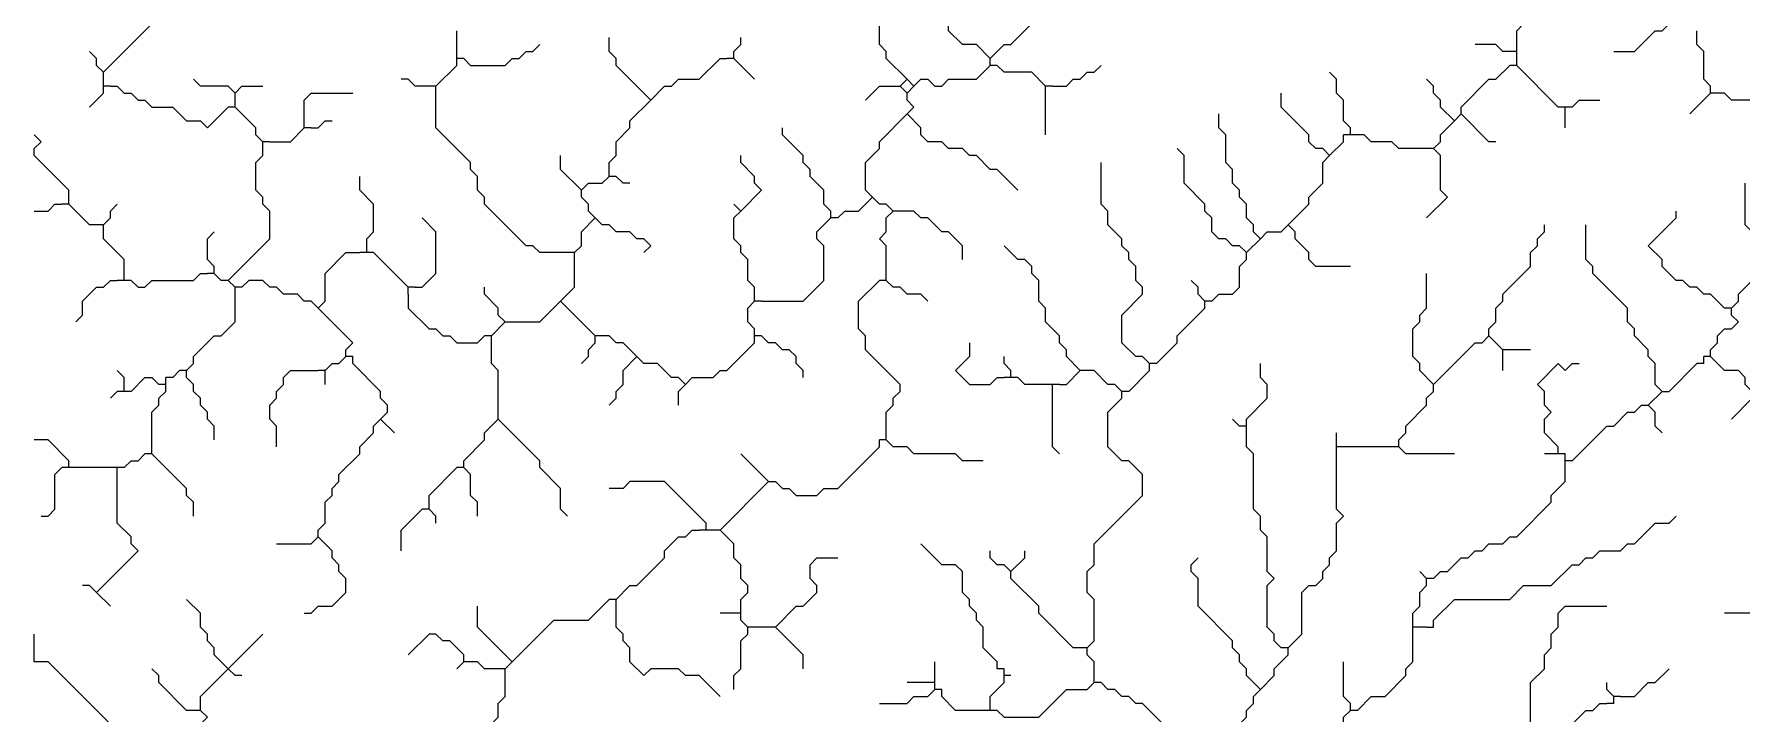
# Model space of a CAD drawing. Header units: inches. Extents: x 450284 to 463844, y 7386033 to 7399827.
# Drawn here: x 450284 to 457503, y 7392491 to 7395361 of the extents above; entities that cross this region are included whole.
import ezdxf

# ---------------------------------------------------------------- set-up
doc = ezdxf.new("R2010")
doc.units = ezdxf.units.IN
doc.header["$MEASUREMENT"] = 0

msp = doc.modelspace()

# ---------------------------------------------------------------- linework, layer by layer
for points in [[(456551.6, 7395317.2), (456551.6, 7395375.8), (456580.9, 7395405.1), (456580.9, 7395492.9), (456639.4, 7395551.5), (456639.4, 7395580.8), (456668.7, 7395610.1), (456668.7, 7395639.4), (456756.6, 7395727.2)], [(450577, 7395200.1), (450811.3, 7395434.4), (450782, 7395463.6), (450782, 7395492.9), (450664.9, 7395610.1), (450606.3, 7395610.1)], [(453974.3, 7395170.8), (453886.4, 7395258.6), (453886.4, 7395287.9), (453857.2, 7395317.2), (453857.2, 7395405.1), (453827.9, 7395434.4), (453827.9, 7395463.6), (453769.3, 7395522.2), (453710.7, 7395522.2), (453622.9, 7395610.1)], [(454325.8, 7395258.6), (454267.2, 7395317.2), (454208.6, 7395317.2), (454150, 7395375.8), (454150, 7395405.1), (454120.7, 7395434.4), (454120.7, 7395580.8), (454150, 7395610.1), (454150, 7395639.4)], [(454325.8, 7395258.6), (454384.3, 7395317.2), (454413.6, 7395317.2), (454560.1, 7395463.6), (454560.1, 7395492.9), (454618.6, 7395551.5), (454677.2, 7395551.5), (454706.5, 7395580.8), (454852.9, 7395580.8), (454940.8, 7395492.9), (455028.6, 7395492.9), (455087.2, 7395434.4), (455116.5, 7395434.4)], [(452070.6, 7395287.9), (452070.6, 7395375.8)], [(456961.6, 7395287.9), (457049.5, 7395287.9), (457137.3, 7395375.8), (457166.6, 7395375.8), (457195.9, 7395405.1)], [(457313, 7395346.5), (457313, 7395375.8)], [(452099.9, 7395258.6), (452129.2, 7395229.3), (452275.7, 7395229.3), (452304.9, 7395258.6), (452334.2, 7395258.6), (452363.5, 7395287.9), (452392.8, 7395287.9), (452422.1, 7395317.2)], [(452890.7, 7395082.9), (452744.2, 7395229.3), (452744.2, 7395258.6), (452715, 7395287.9), (452715, 7395346.5)], [(453242.1, 7395287.9), (453271.4, 7395317.2), (453271.4, 7395346.5)], [(456522.3, 7395287.9), (456493, 7395287.9), (456463.7, 7395317.2), (456375.9, 7395317.2)], [(456551.6, 7395287.9), (456551.6, 7395317.2)], [(457371.6, 7395141.5), (457342.3, 7395170.8), (457342.3, 7395287.9), (457313, 7395317.2), (457313, 7395346.5)], [(450577, 7395200.1), (450547.7, 7395229.3), (450547.7, 7395258.6), (450518.4, 7395287.9)], [(451982.8, 7395141.5), (452070.6, 7395229.3)], [(452070.6, 7395258.6), (452070.6, 7395287.9)], [(452099.9, 7395258.6), (452070.6, 7395258.6)], [(452070.6, 7395229.3), (452070.6, 7395258.6)], [(452890.7, 7395082.9), (452949.3, 7395141.5), (452978.5, 7395141.5), (453007.8, 7395170.8), (453095.7, 7395170.8), (453183.6, 7395258.6), (453212.8, 7395258.6)], [(453242.1, 7395258.6), (453212.8, 7395258.6)], [(453242.1, 7395258.6), (453242.1, 7395287.9)], [(453330, 7395170.8), (453242.1, 7395258.6)], [(454003.6, 7395141.5), (454032.9, 7395170.8), (454062.2, 7395170.8), (454091.5, 7395141.5), (454120.7, 7395141.5), (454150, 7395170.8), (454267.2, 7395170.8), (454325.8, 7395229.3)], [(454325.8, 7395229.3), (454325.8, 7395258.6)], [(454355, 7395229.3), (454325.8, 7395229.3)], [(454560.1, 7395141.5), (454501.5, 7395200.1), (454384.3, 7395200.1), (454355, 7395229.3)], [(454589.3, 7395141.5), (454647.9, 7395141.5), (454677.2, 7395170.8), (454706.5, 7395170.8), (454735.8, 7395200.1), (454765.1, 7395200.1), (454794.4, 7395229.3)], [(456317.3, 7395024.3), (456317.3, 7395053.6), (456434.4, 7395170.8), (456463.7, 7395170.8), (456522.3, 7395229.3)], [(456551.6, 7395287.9), (456522.3, 7395287.9)], [(456551.6, 7395229.3), (456522.3, 7395229.3)], [(456551.6, 7395258.6), (456551.6, 7395287.9)], [(456551.6, 7395229.3), (456551.6, 7395258.6)], [(456727.3, 7395053.6), (456551.6, 7395229.3)], [(450577, 7395170.8), (450577, 7395200.1)], [(450577, 7395141.5), (450577, 7395170.8)], [(451133.5, 7395112.2), (451104.2, 7395141.5), (450987, 7395141.5), (450957.7, 7395170.8)], [(451953.5, 7395141.5), (451894.9, 7395141.5), (451865.6, 7395170.8), (451836.3, 7395170.8)], [(453945, 7395141.5), (453974.3, 7395170.8)], [(454003.6, 7395141.5), (453974.3, 7395170.8)], [(455848.7, 7394965.8), (455819.4, 7394995), (455819.4, 7395082.9), (455790.1, 7395112.2), (455790.1, 7395170.8), (455760.8, 7395200.1)], [(456288, 7394995), (456229.4, 7395053.6), (456229.4, 7395082.9), (456200.1, 7395112.2), (456200.1, 7395141.5), (456170.8, 7395170.8)], [(450518.4, 7395053.6), (450577, 7395112.2)], [(450606.3, 7395141.5), (450577, 7395141.5)], [(450577, 7395112.2), (450577, 7395141.5)], [(450606.3, 7395141.5), (450635.6, 7395141.5), (450664.9, 7395112.2), (450694.1, 7395112.2), (450723.4, 7395082.9), (450752.7, 7395082.9), (450782, 7395053.6), (450869.9, 7395053.6), (450928.4, 7394995), (450987, 7394995), (451016.3, 7394965.8), (451104.2, 7395053.6)], [(451133.5, 7395112.2), (451162.7, 7395141.5), (451250.6, 7395141.5)], [(451133.5, 7395082.9), (451133.5, 7395112.2)], [(451133.5, 7395053.6), (451133.5, 7395082.9)], [(451426.3, 7394995), (451426.3, 7395082.9), (451455.6, 7395112.2), (451631.3, 7395112.2)], [(451982.8, 7395141.5), (451953.5, 7395141.5)], [(451982.8, 7395112.2), (451982.8, 7395141.5)], [(452539.2, 7394438.6), (452422.1, 7394438.6), (452392.8, 7394467.9), (452363.5, 7394467.9), (452187.8, 7394643.6), (452187.8, 7394672.9), (452158.5, 7394702.2), (452158.5, 7394760.7), (452129.2, 7394790), (452129.2, 7394819.3), (451982.8, 7394965.8), (451982.8, 7395112.2)], [(452715, 7394790), (452715, 7394819.3), (452744.2, 7394848.6), (452744.2, 7394907.2), (452802.8, 7394965.8), (452802.8, 7394995), (452890.7, 7395082.9)], [(453798.6, 7395082.9), (453857.2, 7395141.5), (453945, 7395141.5)], [(453974.3, 7395112.2), (453945, 7395141.5)], [(453974.3, 7395112.2), (454003.6, 7395141.5)], [(453974.3, 7395024.3), (454003.6, 7395053.6), (453974.3, 7395082.9), (453974.3, 7395112.2)], [(454589.3, 7395141.5), (454560.1, 7395141.5)], [(454560.1, 7395112.2), (454560.1, 7395141.5)], [(454560.1, 7394936.5), (454560.1, 7395112.2)], [(455760.8, 7394848.6), (455731.5, 7394877.9), (455702.3, 7394877.9), (455673, 7394907.2), (455673, 7394936.5), (455555.8, 7395053.6), (455555.8, 7395112.2)], [(456785.9, 7395053.6), (456815.2, 7395082.9), (456903, 7395082.9)], [(457283.8, 7395024.3), (457371.6, 7395112.2)], [(457371.6, 7395112.2), (457371.6, 7395141.5)], [(457400.9, 7395112.2), (457371.6, 7395112.2)], [(457576.6, 7395082.9), (457459.5, 7395082.9), (457430.2, 7395112.2), (457400.9, 7395112.2)], [(451133.5, 7395053.6), (451104.2, 7395053.6)], [(451250.6, 7394907.2), (451221.3, 7394936.5), (451221.3, 7394965.8), (451133.5, 7395053.6)], [(453827.9, 7394672.9), (453798.6, 7394702.2), (453798.6, 7394819.3), (453857.2, 7394877.9), (453857.2, 7394907.2), (453974.3, 7395024.3)], [(454442.9, 7394702.2), (454355, 7394790), (454325.8, 7394790), (454267.2, 7394848.6), (454237.9, 7394848.6), (454208.6, 7394877.9), (454150, 7394877.9), (454120.7, 7394907.2), (454062.2, 7394907.2), (454032.9, 7394936.5), (454032.9, 7394965.8), (453974.3, 7395024.3)], [(455468, 7394497.2), (455438.7, 7394526.4), (455438.7, 7394555.7), (455409.4, 7394585), (455409.4, 7394643.6), (455380.1, 7394672.9), (455380.1, 7394702.2), (455350.8, 7394731.5), (455350.8, 7394790), (455321.5, 7394819.3), (455321.5, 7394936.5), (455292.2, 7394965.8), (455292.2, 7395024.3)], [(456288, 7394995), (456317.3, 7395024.3)], [(456463.7, 7394907.2), (456434.4, 7394907.2), (456317.3, 7395024.3)], [(456756.6, 7395053.6), (456727.3, 7395053.6)], [(456785.9, 7395053.6), (456756.6, 7395053.6)], [(456756.6, 7395024.3), (456756.6, 7395053.6)], [(456756.6, 7394965.8), (456756.6, 7395024.3)], [(450430.6, 7394672.9), (450430.6, 7394702.2), (450284.1, 7394848.6), (450284.1, 7394877.9), (450313.4, 7394907.2), (450284.1, 7394936.5)], [(451279.9, 7394907.2), (451367.7, 7394907.2), (451426.3, 7394965.8)], [(451426.3, 7394965.8), (451426.3, 7394995)], [(451455.6, 7394965.8), (451426.3, 7394965.8)], [(451455.6, 7394965.8), (451484.9, 7394965.8), (451514.2, 7394995), (451543.5, 7394995)], [(453652.2, 7394614.3), (453622.9, 7394643.6), (453622.9, 7394702.2), (453564.3, 7394760.7), (453564.3, 7394790), (453535, 7394819.3), (453535, 7394848.6), (453447.1, 7394936.5), (453447.1, 7394965.8)], [(455848.7, 7394936.5), (455819.4, 7394936.5)], [(455819.4, 7394907.2), (455819.4, 7394936.5)], [(455848.7, 7394936.5), (455848.7, 7394965.8)], [(455878, 7394936.5), (455848.7, 7394936.5)], [(456200.1, 7394877.9), (456053.7, 7394877.9), (456024.4, 7394907.2), (455936.6, 7394907.2), (455907.3, 7394936.5), (455878, 7394936.5)], [(456200.1, 7394877.9), (456229.4, 7394907.2), (456229.4, 7394936.5), (456288, 7394995)], [(451104.2, 7394321.4), (451279.9, 7394497.2), (451279.9, 7394614.3), (451250.6, 7394643.6), (451250.6, 7394672.9), (451221.3, 7394702.2), (451221.3, 7394819.3), (451250.6, 7394848.6), (451250.6, 7394877.9)], [(451279.9, 7394907.2), (451250.6, 7394907.2)], [(451250.6, 7394877.9), (451250.6, 7394907.2)], [(455409.4, 7394438.6), (455380.1, 7394467.9), (455350.8, 7394467.9), (455321.5, 7394497.2), (455292.2, 7394497.2), (455262.9, 7394526.4), (455262.9, 7394585), (455233.7, 7394614.3), (455233.7, 7394643.6), (455145.8, 7394731.5), (455145.8, 7394848.6), (455116.5, 7394877.9)], [(455760.8, 7394848.6), (455819.4, 7394907.2)], [(456170.8, 7394585), (456258.7, 7394672.9), (456229.4, 7394702.2), (456229.4, 7394848.6), (456200.1, 7394877.9)], [(452597.8, 7394702.2), (452509.9, 7394790), (452509.9, 7394848.6)], [(453271.4, 7394614.3), (453359.3, 7394702.2), (453330, 7394731.5), (453330, 7394760.7), (453271.4, 7394819.3), (453271.4, 7394848.6)], [(454999.4, 7393970), (454970.1, 7393999.3), (454940.8, 7393999.3), (454882.2, 7394057.9), (454882.2, 7394175), (454970.1, 7394262.9), (454970.1, 7394292.2), (454940.8, 7394321.4), (454940.8, 7394380), (454911.5, 7394409.3), (454911.5, 7394438.6), (454882.2, 7394467.9), (454882.2, 7394497.2), (454823.6, 7394555.7), (454823.6, 7394614.3), (454794.4, 7394643.6), (454794.4, 7394819.3)], [(455585.1, 7394555.7), (455673, 7394643.6), (455673, 7394672.9), (455731.5, 7394731.5), (455731.5, 7394819.3), (455760.8, 7394848.6)], [(451689.9, 7394467.9), (451689.9, 7394497.2), (451719.2, 7394526.4), (451719.2, 7394643.6), (451660.6, 7394702.2), (451660.6, 7394760.7)], [(452597.8, 7394702.2), (452627.1, 7394731.5), (452685.7, 7394731.5), (452715, 7394760.7)], [(452715, 7394760.7), (452715, 7394790)], [(452744.2, 7394760.7), (452715, 7394760.7)], [(452802.8, 7394731.5), (452773.5, 7394731.5), (452744.2, 7394760.7)], [(457459.5, 7394204.3), (457488.8, 7394233.6), (457488.8, 7394262.9), (457547.3, 7394321.4), (457547.3, 7394350.7), (457576.6, 7394380), (457576.6, 7394467.9), (457547.3, 7394497.2), (457547.3, 7394526.4), (457518.1, 7394555.7), (457518.1, 7394731.5)], [(450430.6, 7394643.6), (450430.6, 7394672.9)], [(452656.4, 7394585), (452627.1, 7394614.3), (452627.1, 7394643.6), (452597.8, 7394672.9), (452597.8, 7394702.2)], [(453681.4, 7394585), (453710.7, 7394614.3), (453769.3, 7394614.3), (453827.9, 7394672.9)], [(453915.7, 7394614.3), (453886.4, 7394643.6), (453857.2, 7394643.6), (453827.9, 7394672.9)], [(450284.1, 7394614.3), (450342.7, 7394614.3), (450372, 7394643.6), (450401.3, 7394643.6)], [(450430.6, 7394643.6), (450401.3, 7394643.6)], [(450547.7, 7394555.7), (450518.4, 7394555.7), (450430.6, 7394643.6)], [(450577, 7394555.7), (450606.3, 7394585), (450606.3, 7394614.3), (450635.6, 7394643.6)], [(451894.9, 7394292.2), (451924.2, 7394292.2), (451982.8, 7394350.7), (451982.8, 7394526.4), (451924.2, 7394585)], [(452568.5, 7394438.6), (452597.8, 7394467.9), (452597.8, 7394526.4), (452656.4, 7394585)], [(452861.4, 7394438.6), (452890.7, 7394467.9), (452861.4, 7394497.2), (452832.1, 7394497.2), (452802.8, 7394526.4), (452744.2, 7394526.4), (452715, 7394555.7), (452685.7, 7394555.7), (452656.4, 7394585)], [(453271.4, 7394614.3), (453242.1, 7394643.6)], [(453330, 7394262.9), (453330, 7394292.2), (453300.7, 7394321.4), (453300.7, 7394409.3), (453271.4, 7394438.6), (453271.4, 7394467.9), (453242.1, 7394497.2), (453242.1, 7394585), (453271.4, 7394614.3)], [(453359.3, 7394233.6), (453535, 7394233.6), (453622.9, 7394321.4), (453622.9, 7394467.9), (453593.6, 7394497.2), (453593.6, 7394526.4), (453652.2, 7394585)], [(453652.2, 7394585), (453652.2, 7394614.3)], [(453681.4, 7394585), (453652.2, 7394585)], [(453886.4, 7394350.7), (453886.4, 7394467.9), (453857.2, 7394497.2), (453886.4, 7394526.4), (453886.4, 7394585), (453915.7, 7394614.3)], [(454208.6, 7394409.3), (454208.6, 7394467.9), (454150, 7394526.4), (454120.7, 7394526.4), (454062.2, 7394585), (454032.9, 7394585), (454003.6, 7394614.3), (453915.7, 7394614.3)], [(457430.2, 7394204.3), (457371.6, 7394262.9), (457342.3, 7394262.9), (457313, 7394292.2), (457283.8, 7394292.2), (457254.5, 7394321.4), (457225.2, 7394321.4), (457166.6, 7394380), (457166.6, 7394409.3), (457108, 7394467.9), (457225.2, 7394585), (457225.2, 7394614.3)], [(450577, 7394555.7), (450547.7, 7394555.7)], [(450577, 7394526.4), (450577, 7394555.7)], [(450664.9, 7394350.7), (450664.9, 7394409.3), (450577, 7394497.2), (450577, 7394526.4)], [(451045.6, 7394380), (451016.3, 7394409.3), (451016.3, 7394497.2), (451045.6, 7394526.4)], [(455468, 7394497.2), (455497.2, 7394526.4), (455555.8, 7394526.4), (455585.1, 7394555.7)], [(455848.7, 7394380), (455702.3, 7394380), (455673, 7394409.3), (455673, 7394438.6), (455614.4, 7394497.2), (455614.4, 7394526.4), (455585.1, 7394555.7)], [(456434.4, 7394087.1), (456434.4, 7394116.4), (456463.7, 7394145.7), (456463.7, 7394204.3), (456493, 7394233.6), (456493, 7394262.9), (456610.2, 7394380), (456610.2, 7394438.6), (456639.4, 7394467.9), (456639.4, 7394497.2), (456668.7, 7394526.4), (456668.7, 7394555.7)], [(457166.6, 7393852.8), (457137.3, 7393882.1), (457137.3, 7393970), (457108, 7393999.3), (457108, 7394028.6), (457049.5, 7394087.1), (457049.5, 7394116.4), (457020.2, 7394145.7), (457020.2, 7394204.3), (456873.7, 7394350.7), (456873.7, 7394380), (456844.5, 7394409.3), (456844.5, 7394555.7)], [(451484.9, 7394204.3), (451514.2, 7394233.6), (451514.2, 7394350.7), (451602, 7394438.6), (451660.6, 7394438.6)], [(451689.9, 7394438.6), (451660.6, 7394438.6)], [(451689.9, 7394438.6), (451689.9, 7394467.9)], [(451719.2, 7394438.6), (451689.9, 7394438.6)], [(451865.6, 7394292.2), (451719.2, 7394438.6)], [(452568.5, 7394438.6), (452539.2, 7394438.6)], [(452568.5, 7394409.3), (452568.5, 7394438.6)], [(454706.5, 7393940.7), (454647.9, 7393999.3), (454647.9, 7394028.6), (454618.6, 7394057.9), (454618.6, 7394087.1), (454560.1, 7394145.7), (454560.1, 7394204.3), (454530.8, 7394233.6), (454530.8, 7394321.4), (454501.5, 7394350.7), (454501.5, 7394380), (454472.2, 7394409.3), (454442.9, 7394409.3), (454384.3, 7394467.9)], [(455262.9, 7394233.6), (455292.2, 7394262.9), (455350.8, 7394262.9), (455380.1, 7394292.2), (455380.1, 7394380), (455409.4, 7394409.3), (455409.4, 7394438.6)], [(455409.4, 7394438.6), (455468, 7394497.2)], [(451045.6, 7394350.7), (451045.6, 7394380)], [(452509.9, 7394233.6), (452568.5, 7394292.2), (452568.5, 7394409.3)], [(450459.8, 7394145.7), (450489.1, 7394175), (450489.1, 7394233.6), (450547.7, 7394292.2), (450577, 7394292.2), (450606.3, 7394321.4), (450635.6, 7394321.4)], [(450664.9, 7394321.4), (450635.6, 7394321.4)], [(450664.9, 7394321.4), (450664.9, 7394350.7)], [(450694.1, 7394321.4), (450664.9, 7394321.4)], [(450694.1, 7394321.4), (450723.4, 7394292.2), (450752.7, 7394292.2), (450782, 7394321.4), (450957.7, 7394321.4), (450987, 7394350.7), (451016.3, 7394350.7)], [(451045.6, 7394350.7), (451016.3, 7394350.7)], [(451104.2, 7394321.4), (451074.9, 7394321.4), (451045.6, 7394350.7)], [(451133.5, 7394292.2), (451104.2, 7394321.4)], [(451162.7, 7394292.2), (451133.5, 7394292.2)], [(451133.5, 7394262.9), (451133.5, 7394292.2)], [(451484.9, 7394204.3), (451455.6, 7394233.6), (451426.3, 7394233.6), (451397, 7394262.9), (451338.5, 7394262.9), (451309.2, 7394292.2), (451279.9, 7394292.2), (451250.6, 7394321.4), (451192, 7394321.4), (451162.7, 7394292.2)], [(451894.9, 7394292.2), (451865.6, 7394292.2)], [(451865.6, 7394262.9), (451865.6, 7394292.2)], [(452275.7, 7394145.7), (452246.4, 7394175), (452246.4, 7394204.3), (452187.8, 7394262.9), (452187.8, 7394292.2)], [(453886.4, 7393677.1), (453886.4, 7393765), (453915.7, 7393794.3), (453915.7, 7393823.6), (453945, 7393852.8), (453945, 7393882.1), (453798.6, 7394028.6), (453798.6, 7394087.1), (453769.3, 7394116.4), (453769.3, 7394233.6), (453857.2, 7394321.4)], [(453886.4, 7394321.4), (453857.2, 7394321.4)], [(453886.4, 7394321.4), (453886.4, 7394350.7)], [(454062.2, 7394233.6), (454032.9, 7394262.9), (453974.3, 7394262.9), (453945, 7394292.2), (453915.7, 7394292.2), (453886.4, 7394321.4)], [(455233.7, 7394233.6), (455204.4, 7394262.9), (455204.4, 7394292.2), (455175.1, 7394321.4)], [(456200.1, 7393882.1), (456141.6, 7393940.7), (456141.6, 7393970), (456112.3, 7393999.3), (456112.3, 7394116.4), (456141.6, 7394145.7), (456141.6, 7394175), (456170.8, 7394204.3), (456170.8, 7394350.7)], [(450928.4, 7393940.7), (450957.7, 7393970), (450957.7, 7393999.3), (451045.6, 7394087.1), (451074.9, 7394087.1), (451133.5, 7394145.7), (451133.5, 7394262.9)], [(451865.6, 7394262.9), (451865.6, 7394204.3), (451953.5, 7394116.4), (451982.8, 7394116.4), (452012.1, 7394087.1), (452041.4, 7394087.1), (452070.6, 7394057.9), (452158.5, 7394057.9), (452187.8, 7394087.1)], [(452275.7, 7394145.7), (452422.1, 7394145.7), (452509.9, 7394233.6)], [(452656.4, 7394087.1), (452509.9, 7394233.6)], [(453330, 7394116.4), (453300.7, 7394145.7), (453300.7, 7394204.3), (453330, 7394233.6)], [(453330, 7394233.6), (453330, 7394262.9)], [(453359.3, 7394233.6), (453330, 7394233.6)], [(455262.9, 7394233.6), (455233.7, 7394233.6)], [(455233.7, 7394204.3), (455233.7, 7394233.6)], [(451602, 7394028.6), (451631.3, 7394057.9), (451484.9, 7394204.3)], [(452217.1, 7394087.1), (452275.7, 7394145.7)], [(455028.6, 7393970), (455116.5, 7394057.9), (455116.5, 7394087.1), (455233.7, 7394204.3)], [(457371.6, 7394028.6), (457400.9, 7394057.9), (457400.9, 7394087.1), (457430.2, 7394116.4), (457459.5, 7394116.4), (457488.8, 7394145.7), (457459.5, 7394175)], [(457459.5, 7394204.3), (457430.2, 7394204.3)], [(457459.5, 7394175), (457459.5, 7394204.3)], [(452217.1, 7394087.1), (452187.8, 7394087.1)], [(452217.1, 7394057.9), (452217.1, 7394087.1)], [(452685.7, 7394087.1), (452656.4, 7394087.1)], [(452656.4, 7394057.9), (452656.4, 7394087.1)], [(452832.1, 7393999.3), (452773.5, 7394057.9), (452744.2, 7394057.9), (452715, 7394087.1), (452685.7, 7394087.1)], [(453330, 7394087.1), (453330, 7394116.4)], [(453359.3, 7394087.1), (453330, 7394087.1)], [(453330, 7394057.9), (453330, 7394087.1)], [(453535, 7393911.4), (453535, 7393940.7), (453505.7, 7393970), (453505.7, 7393999.3), (453476.4, 7394028.6), (453447.1, 7394028.6), (453417.9, 7394057.9), (453388.6, 7394057.9), (453359.3, 7394087.1)], [(456200.1, 7393882.1), (456375.9, 7394057.9), (456405.1, 7394057.9), (456434.4, 7394087.1)], [(456493, 7394028.6), (456434.4, 7394087.1)], [(451514.2, 7393940.7), (451543.5, 7393970), (451572.8, 7393970), (451602, 7393999.3)], [(451602, 7393999.3), (451602, 7394028.6)], [(451631.3, 7393999.3), (451602, 7393999.3)], [(451631.3, 7393970), (451631.3, 7393999.3)], [(452246.4, 7393735.7), (452246.4, 7393940.7), (452217.1, 7393970), (452217.1, 7394057.9)], [(452597.8, 7393970), (452627.1, 7393999.3), (452627.1, 7394028.6), (452656.4, 7394057.9)], [(452715, 7393794.3), (452744.2, 7393823.6), (452744.2, 7393852.8), (452773.5, 7393882.1), (452773.5, 7393940.7), (452832.1, 7393999.3)], [(453037.1, 7393882.1), (453007.8, 7393911.4), (452978.5, 7393911.4), (452920, 7393970), (452861.4, 7393970), (452832.1, 7393999.3)], [(453037.1, 7393882.1), (453066.4, 7393911.4), (453154.3, 7393911.4), (453183.6, 7393940.7), (453212.8, 7393940.7), (453330, 7394057.9)], [(454237.9, 7394057.9), (454237.9, 7393999.3), (454179.3, 7393940.7), (454237.9, 7393882.1), (454325.8, 7393882.1), (454355, 7393911.4), (454384.3, 7393911.4)], [(454413.6, 7393940.7), (454384.3, 7393970), (454384.3, 7393999.3)], [(456522.3, 7394028.6), (456493, 7394028.6)], [(456493, 7393999.3), (456493, 7394028.6)], [(456493, 7393940.7), (456493, 7393999.3)], [(456610.2, 7394028.6), (456522.3, 7394028.6)], [(457371.6, 7393999.3), (457342.3, 7393999.3)], [(457342.3, 7393970), (457342.3, 7393999.3)], [(457371.6, 7393999.3), (457371.6, 7394028.6)], [(457459.5, 7393735.7), (457547.3, 7393823.6), (457547.3, 7393852.8), (457518.1, 7393882.1), (457518.1, 7393911.4), (457488.8, 7393940.7), (457430.2, 7393940.7), (457371.6, 7393999.3)], [(450664.9, 7393882.1), (450664.9, 7393911.4), (450635.6, 7393940.7)], [(450869.9, 7393911.4), (450899.2, 7393940.7)], [(450928.4, 7393940.7), (450899.2, 7393940.7)], [(450928.4, 7393911.4), (450928.4, 7393940.7)], [(451309.2, 7393618.5), (451309.2, 7393706.4), (451279.9, 7393735.7), (451279.9, 7393794.3), (451309.2, 7393823.6), (451309.2, 7393852.8), (451338.5, 7393882.1), (451338.5, 7393911.4), (451367.7, 7393940.7), (451484.9, 7393940.7)], [(451514.2, 7393940.7), (451484.9, 7393940.7)], [(451514.2, 7393911.4), (451514.2, 7393940.7)], [(451748.5, 7393735.7), (451777.8, 7393765), (451777.8, 7393794.3), (451748.5, 7393823.6), (451748.5, 7393852.8), (451631.3, 7393970)], [(454413.6, 7393911.4), (454413.6, 7393940.7)], [(454618.6, 7393882.1), (454647.9, 7393882.1), (454706.5, 7393940.7)], [(454882.2, 7393852.8), (454852.9, 7393882.1), (454823.6, 7393882.1), (454765.1, 7393940.7), (454706.5, 7393940.7)], [(454911.5, 7393852.8), (454999.4, 7393940.7)], [(455028.6, 7393970), (454999.4, 7393970)], [(454999.4, 7393940.7), (454999.4, 7393970)], [(455409.4, 7393735.7), (455497.2, 7393823.6), (455497.2, 7393882.1), (455468, 7393911.4), (455468, 7393970)], [(456727.3, 7393618.5), (456668.7, 7393677.1), (456668.7, 7393735.7), (456698, 7393765), (456668.7, 7393794.3), (456668.7, 7393852.8), (456639.4, 7393882.1), (456727.3, 7393970), (456756.6, 7393940.7), (456785.9, 7393970), (456815.2, 7393970)], [(457166.6, 7393852.8), (457195.9, 7393852.8), (457313, 7393970)], [(457342.3, 7393970), (457313, 7393970)], [(450606.3, 7393823.6), (450635.6, 7393852.8)], [(450664.9, 7393852.8), (450635.6, 7393852.8)], [(450664.9, 7393852.8), (450664.9, 7393882.1)], [(450694.1, 7393852.8), (450664.9, 7393852.8)], [(450694.1, 7393852.8), (450752.7, 7393911.4), (450782, 7393911.4), (450811.3, 7393882.1)], [(450782, 7393618.5), (450782, 7393765), (450811.3, 7393794.3), (450811.3, 7393823.6), (450840.6, 7393852.8)], [(450840.6, 7393882.1), (450811.3, 7393882.1)], [(450869.9, 7393911.4), (450840.6, 7393911.4)], [(450840.6, 7393882.1), (450840.6, 7393911.4)], [(450840.6, 7393852.8), (450840.6, 7393882.1)], [(451045.6, 7393647.8), (451045.6, 7393706.4), (451016.3, 7393735.7), (451016.3, 7393765), (450987, 7393794.3), (450987, 7393823.6), (450957.7, 7393852.8), (450957.7, 7393882.1), (450928.4, 7393911.4)], [(451514.2, 7393882.1), (451514.2, 7393911.4)], [(453007.8, 7393794.3), (453007.8, 7393852.8), (453037.1, 7393882.1)], [(454413.6, 7393911.4), (454384.3, 7393911.4)], [(454442.9, 7393911.4), (454413.6, 7393911.4)], [(454560.1, 7393882.1), (454472.2, 7393882.1), (454442.9, 7393911.4)], [(454589.3, 7393882.1), (454560.1, 7393882.1)], [(454618.6, 7393882.1), (454589.3, 7393882.1)], [(454589.3, 7393852.8), (454589.3, 7393882.1)], [(454618.6, 7393589.3), (454589.3, 7393618.5), (454589.3, 7393852.8)], [(454911.5, 7393852.8), (454882.2, 7393852.8)], [(454882.2, 7393823.6), (454882.2, 7393852.8)], [(456053.7, 7393647.8), (456083, 7393677.1), (456083, 7393706.4), (456170.8, 7393794.3), (456170.8, 7393823.6), (456200.1, 7393852.8), (456200.1, 7393882.1)], [(457108, 7393794.3), (457166.6, 7393852.8)], [(454735.8, 7392769.2), (454765.1, 7392798.5), (454765.1, 7392974.2), (454735.8, 7393003.5), (454735.8, 7393091.4), (454765.1, 7393120.7), (454765.1, 7393208.5), (454970.1, 7393413.5), (454970.1, 7393501.4), (454911.5, 7393560), (454882.2, 7393560), (454823.6, 7393618.5), (454823.6, 7393765), (454882.2, 7393823.6)], [(456785.9, 7393560), (456932.3, 7393706.4), (456961.6, 7393706.4), (457020.2, 7393765), (457049.5, 7393765), (457078.8, 7393794.3), (457108, 7393794.3)], [(457166.6, 7393677.1), (457137.3, 7393706.4), (457137.3, 7393765), (457108, 7393794.3)], [(451484.9, 7393237.8), (451484.9, 7393267.1), (451514.2, 7393296.4), (451514.2, 7393384.2), (451543.5, 7393413.5), (451543.5, 7393442.8), (451572.8, 7393472.1), (451572.8, 7393501.4), (451660.6, 7393589.3), (451660.6, 7393618.5), (451719.2, 7393677.1), (451719.2, 7393706.4), (451748.5, 7393735.7)], [(451807.1, 7393677.1), (451748.5, 7393735.7)], [(452099.9, 7393560), (452187.8, 7393647.8), (452187.8, 7393677.1), (452246.4, 7393735.7)], [(452539.2, 7393325.7), (452509.9, 7393355), (452509.9, 7393442.8), (452422.1, 7393530.7), (452422.1, 7393560), (452246.4, 7393735.7)], [(455380.1, 7393706.4), (455350.8, 7393735.7)], [(455409.4, 7393706.4), (455409.4, 7393735.7)], [(450430.6, 7393560), (450342.7, 7393647.8), (450284.1, 7393647.8)], [(453886.4, 7393647.8), (453857.2, 7393647.8)], [(453857.2, 7393618.5), (453857.2, 7393647.8)], [(453886.4, 7393647.8), (453886.4, 7393677.1)], [(454296.5, 7393560), (454208.6, 7393560), (454179.3, 7393589.3), (454003.6, 7393589.3), (453974.3, 7393618.5), (453915.7, 7393618.5), (453886.4, 7393647.8)], [(455409.4, 7393706.4), (455380.1, 7393706.4)], [(455409.4, 7393677.1), (455409.4, 7393706.4)], [(455555.8, 7392769.2), (455526.5, 7392798.5), (455526.5, 7392827.8), (455497.2, 7392857.1), (455497.2, 7393032.8), (455526.5, 7393062.1), (455497.2, 7393091.4), (455497.2, 7393237.8), (455468, 7393267.1), (455468, 7393325.7), (455438.7, 7393355), (455438.7, 7393589.3), (455409.4, 7393618.5), (455409.4, 7393677.1)], [(455790.1, 7393647.8), (455790.1, 7393677.1)], [(455790.1, 7393618.5), (455790.1, 7393647.8)], [(456053.7, 7393618.5), (456053.7, 7393647.8)], [(450664.9, 7393530.7), (450694.1, 7393560), (450723.4, 7393560), (450752.7, 7393589.3)], [(450782, 7393589.3), (450752.7, 7393589.3)], [(450782, 7393589.3), (450782, 7393618.5)], [(450957.7, 7393325.7), (450957.7, 7393384.2), (450928.4, 7393413.5), (450928.4, 7393442.8), (450782, 7393589.3)], [(453388.6, 7393472.1), (453271.4, 7393589.3)], [(453388.6, 7393472.1), (453417.9, 7393472.1), (453447.1, 7393442.8), (453476.4, 7393442.8), (453505.7, 7393413.5), (453593.6, 7393413.5), (453622.9, 7393442.8), (453681.4, 7393442.8), (453857.2, 7393618.5)], [(455585.1, 7392769.2), (455643.7, 7392827.8), (455643.7, 7393003.5), (455673, 7393032.8), (455702.3, 7393032.8), (455731.5, 7393062.1), (455731.5, 7393091.4), (455760.8, 7393120.7), (455760.8, 7393150), (455790.1, 7393179.2), (455790.1, 7393296.4), (455819.4, 7393325.7), (455790.1, 7393355), (455790.1, 7393589.3)], [(455819.4, 7393618.5), (455790.1, 7393618.5)], [(455790.1, 7393589.3), (455790.1, 7393618.5)], [(456024.4, 7393618.5), (455819.4, 7393618.5)], [(456053.7, 7393618.5), (456024.4, 7393618.5)], [(456288, 7393589.3), (456083, 7393589.3), (456053.7, 7393618.5)], [(456698, 7393589.3), (456668.7, 7393589.3)], [(456727.3, 7393589.3), (456698, 7393589.3)], [(456727.3, 7393589.3), (456727.3, 7393618.5)], [(456756.6, 7393589.3), (456727.3, 7393589.3)], [(456756.6, 7393560), (456756.6, 7393589.3)], [(450313.4, 7393325.7), (450342.7, 7393325.7), (450372, 7393355), (450372, 7393501.4), (450401.3, 7393530.7)], [(450430.6, 7393530.7), (450401.3, 7393530.7)], [(450430.6, 7393530.7), (450430.6, 7393560)], [(450459.8, 7393530.7), (450430.6, 7393530.7)], [(450606.3, 7393530.7), (450459.8, 7393530.7)], [(450547.7, 7393003.5), (450723.4, 7393179.2), (450694.1, 7393208.5), (450694.1, 7393237.8), (450635.6, 7393296.4), (450635.6, 7393501.4)], [(450635.6, 7393530.7), (450606.3, 7393530.7)], [(450664.9, 7393530.7), (450635.6, 7393530.7)], [(450635.6, 7393501.4), (450635.6, 7393530.7)], [(451953.5, 7393384.2), (451953.5, 7393413.5), (452070.6, 7393530.7)], [(452099.9, 7393530.7), (452070.6, 7393530.7)], [(452099.9, 7393530.7), (452099.9, 7393560)], [(452158.5, 7393325.7), (452158.5, 7393384.2), (452129.2, 7393413.5), (452129.2, 7393501.4), (452099.9, 7393530.7)], [(456200.1, 7393062.1), (456229.4, 7393091.4), (456258.7, 7393091.4), (456317.3, 7393150), (456346.6, 7393150), (456375.9, 7393179.2), (456405.1, 7393179.2), (456434.4, 7393208.5), (456493, 7393208.5), (456522.3, 7393237.8), (456551.6, 7393237.8), (456698, 7393384.2), (456698, 7393413.5), (456756.6, 7393472.1), (456756.6, 7393530.7)], [(456785.9, 7393560), (456756.6, 7393560)], [(456756.6, 7393530.7), (456756.6, 7393560)], [(453125, 7393296.4), (452949.3, 7393472.1), (452802.8, 7393472.1), (452773.5, 7393442.8), (452715, 7393442.8)], [(453183.6, 7393267.1), (453388.6, 7393472.1)], [(451836.3, 7393179.2), (451836.3, 7393267.1), (451924.2, 7393355)], [(451953.5, 7393355), (451924.2, 7393355)], [(451953.5, 7393355), (451953.5, 7393384.2)], [(451982.8, 7393296.4), (451982.8, 7393325.7), (451953.5, 7393355)], [(453125, 7393267.1), (453125, 7393296.4)], [(456200.1, 7392886.4), (456288, 7392974.2), (456522.3, 7392974.2), (456580.9, 7393032.8), (456698, 7393032.8), (456785.9, 7393120.7), (456815.2, 7393120.7), (456844.5, 7393150), (456873.7, 7393150), (456903, 7393179.2), (456990.9, 7393179.2), (457020.2, 7393208.5), (457049.5, 7393208.5), (457137.3, 7393296.4), (457195.9, 7393296.4), (457225.2, 7393325.7)], [(451309.2, 7393208.5), (451455.6, 7393208.5), (451484.9, 7393237.8)], [(451426.3, 7392915.7), (451455.6, 7392915.7), (451484.9, 7392944.9), (451543.5, 7392944.9), (451602, 7393003.5), (451602, 7393062.1), (451572.8, 7393091.4), (451572.8, 7393120.7), (451543.5, 7393150), (451543.5, 7393179.2), (451484.9, 7393237.8)], [(452744.2, 7392974.2), (452802.8, 7393032.8), (452832.1, 7393032.8), (452949.3, 7393150), (452949.3, 7393179.2), (453007.8, 7393237.8), (453037.1, 7393237.8), (453066.4, 7393267.1), (453095.7, 7393267.1)], [(453125, 7393267.1), (453095.7, 7393267.1)], [(453154.3, 7393267.1), (453125, 7393267.1)], [(453183.6, 7393267.1), (453154.3, 7393267.1)], [(453271.4, 7392944.9), (453271.4, 7392974.2), (453300.7, 7393003.5), (453300.7, 7393032.8), (453271.4, 7393062.1), (453271.4, 7393120.7), (453242.1, 7393150), (453242.1, 7393208.5), (453183.6, 7393267.1)], [(454355, 7392710.6), (454296.5, 7392769.2), (454296.5, 7392857.1), (454267.2, 7392886.4), (454267.2, 7392915.7), (454237.9, 7392944.9), (454237.9, 7392974.2), (454208.6, 7393003.5), (454208.6, 7393091.4), (454179.3, 7393120.7), (454120.7, 7393120.7), (454032.9, 7393208.5)], [(453417.9, 7392857.1), (453505.7, 7392944.9), (453535, 7392944.9), (453593.6, 7393003.5), (453593.6, 7393032.8), (453564.3, 7393062.1), (453564.3, 7393120.7), (453593.6, 7393150), (453681.4, 7393150)], [(454413.6, 7393091.4), (454384.3, 7393120.7), (454355, 7393120.7), (454325.8, 7393150), (454325.8, 7393179.2)], [(454413.6, 7393091.4), (454472.2, 7393150), (454472.2, 7393179.2)], [(455468, 7392593.5), (455409.4, 7392652.1), (455409.4, 7392681.4), (455380.1, 7392710.6), (455380.1, 7392739.9), (455350.8, 7392769.2), (455350.8, 7392798.5), (455204.4, 7392944.9), (455204.4, 7393062.1), (455175.1, 7393091.4), (455175.1, 7393120.7), (455204.4, 7393150)], [(454706.5, 7392769.2), (454677.2, 7392769.2), (454530.8, 7392915.7), (454530.8, 7392944.9), (454413.6, 7393062.1), (454413.6, 7393091.4)], [(456170.8, 7393062.1), (456141.6, 7393091.4)], [(456200.1, 7393062.1), (456170.8, 7393062.1)], [(456170.8, 7393032.8), (456170.8, 7393062.1)], [(450547.7, 7393003.5), (450518.4, 7393032.8), (450489.1, 7393032.8)], [(450606.3, 7392944.9), (450547.7, 7393003.5)], [(456112.3, 7392886.4), (456112.3, 7392915.7), (456141.6, 7392944.9), (456141.6, 7393003.5), (456170.8, 7393032.8)], [(451104.2, 7392681.4), (451045.6, 7392739.9), (451045.6, 7392769.2), (451016.3, 7392798.5), (451016.3, 7392827.8), (450987, 7392857.1), (450987, 7392915.7), (450928.4, 7392974.2)], [(452304.9, 7392710.6), (452158.5, 7392857.1), (452158.5, 7392944.9)], [(452304.9, 7392710.6), (452480.7, 7392886.4), (452627.1, 7392886.4), (452715, 7392974.2)], [(452744.2, 7392974.2), (452715, 7392974.2)], [(452744.2, 7392944.9), (452744.2, 7392974.2)], [(453183.6, 7392564.2), (453095.7, 7392652.1), (453037.1, 7392652.1), (453007.8, 7392681.4), (452890.7, 7392681.4), (452861.4, 7392652.1), (452802.8, 7392710.6), (452802.8, 7392769.2), (452773.5, 7392798.5), (452773.5, 7392827.8), (452744.2, 7392857.1), (452744.2, 7392944.9)], [(453242.1, 7392915.7), (453183.6, 7392915.7)], [(453271.4, 7392915.7), (453242.1, 7392915.7)], [(453271.4, 7392915.7), (453271.4, 7392944.9)], [(453271.4, 7392886.4), (453271.4, 7392915.7)], [(456639.4, 7392417.8), (456610.2, 7392447.1), (456610.2, 7392622.8), (456668.7, 7392681.4), (456668.7, 7392739.9), (456698, 7392769.2), (456698, 7392827.8), (456727.3, 7392857.1), (456727.3, 7392915.7), (456756.6, 7392944.9), (456932.3, 7392944.9)], [(457781.6, 7392886.4), (457723.1, 7392886.4), (457693.8, 7392915.7), (457430.2, 7392915.7)], [(453300.7, 7392857.1), (453271.4, 7392886.4)], [(453330, 7392857.1), (453300.7, 7392857.1)], [(453300.7, 7392827.8), (453300.7, 7392857.1)], [(453417.9, 7392857.1), (453330, 7392857.1)], [(453535, 7392681.4), (453535, 7392739.9), (453417.9, 7392857.1)], [(456112.3, 7392857.1), (456112.3, 7392886.4)], [(456141.6, 7392857.1), (456112.3, 7392857.1)], [(456112.3, 7392827.8), (456112.3, 7392857.1)], [(456170.8, 7392857.1), (456141.6, 7392857.1)], [(456170.8, 7392857.1), (456200.1, 7392857.1), (456200.1, 7392886.4)], [(450284.1, 7392739.9), (450284.1, 7392827.8)], [(451104.2, 7392681.4), (451250.6, 7392827.8)], [(452099.9, 7392739.9), (452041.4, 7392798.5), (452012.1, 7392798.5), (451982.8, 7392827.8), (451953.5, 7392827.8), (451865.6, 7392739.9)], [(453242.1, 7392593.5), (453242.1, 7392652.1), (453271.4, 7392681.4), (453271.4, 7392798.5), (453300.7, 7392827.8)], [(455878, 7392505.6), (455936.6, 7392564.2), (455995.1, 7392564.2), (456083, 7392652.1), (456083, 7392681.4), (456112.3, 7392710.6), (456112.3, 7392827.8)], [(450313.4, 7392710.6), (450284.1, 7392710.6), (450284.1, 7392739.9)], [(450723.4, 7392329.9), (450342.7, 7392710.6), (450313.4, 7392710.6)], [(452070.6, 7392681.4), (452099.9, 7392710.6)], [(452099.9, 7392710.6), (452099.9, 7392739.9)], [(452129.2, 7392710.6), (452099.9, 7392710.6)], [(452246.4, 7392681.4), (452187.8, 7392681.4), (452158.5, 7392710.6), (452129.2, 7392710.6)], [(452275.7, 7392681.4), (452304.9, 7392710.6)], [(454091.5, 7392652.1), (454091.5, 7392710.6)], [(454355, 7392681.4), (454355, 7392710.6)], [(454735.8, 7392769.2), (454706.5, 7392769.2)], [(454735.8, 7392739.9), (454735.8, 7392769.2)], [(454765.1, 7392652.1), (454765.1, 7392710.6), (454735.8, 7392739.9)], [(455468, 7392593.5), (455526.5, 7392652.1), (455526.5, 7392681.4), (455585.1, 7392739.9)], [(455585.1, 7392769.2), (455555.8, 7392769.2)], [(455585.1, 7392739.9), (455585.1, 7392769.2)], [(455848.7, 7392534.9), (455819.4, 7392564.2), (455819.4, 7392710.6)], [(450957.7, 7392505.6), (450928.4, 7392505.6), (450811.3, 7392622.8), (450811.3, 7392652.1), (450782, 7392681.4)], [(450987, 7392534.9), (450987, 7392564.2), (451104.2, 7392681.4)], [(451162.7, 7392652.1), (451133.5, 7392652.1), (451104.2, 7392681.4)], [(452187.8, 7392417.8), (452246.4, 7392476.3), (452246.4, 7392534.9), (452275.7, 7392564.2), (452275.7, 7392652.1)], [(452275.7, 7392681.4), (452246.4, 7392681.4)], [(452275.7, 7392652.1), (452275.7, 7392681.4)], [(454091.5, 7392622.8), (454091.5, 7392652.1)], [(454384.3, 7392681.4), (454355, 7392681.4)], [(454384.3, 7392652.1), (454384.3, 7392681.4)], [(454413.6, 7392652.1), (454384.3, 7392652.1)], [(454384.3, 7392622.8), (454384.3, 7392652.1)], [(454765.1, 7392622.8), (454765.1, 7392652.1)], [(456990.9, 7392564.2), (457049.5, 7392564.2), (457108, 7392622.8), (457137.3, 7392622.8), (457195.9, 7392681.4)], [(453857.2, 7392534.9), (453974.3, 7392534.9), (454003.6, 7392564.2), (454062.2, 7392564.2), (454091.5, 7392593.5)], [(454062.2, 7392622.8), (453974.3, 7392622.8)], [(454091.5, 7392622.8), (454062.2, 7392622.8)], [(454091.5, 7392593.5), (454091.5, 7392622.8)], [(454120.7, 7392593.5), (454091.5, 7392593.5)], [(454120.7, 7392564.2), (454120.7, 7392593.5)], [(454296.5, 7392505.6), (454179.3, 7392505.6), (454120.7, 7392564.2)], [(454325.8, 7392534.9), (454325.8, 7392564.2), (454384.3, 7392622.8)], [(454355, 7392505.6), (454384.3, 7392476.3), (454530.8, 7392476.3), (454647.9, 7392593.5), (454735.8, 7392593.5), (454765.1, 7392622.8)], [(454794.4, 7392622.8), (454765.1, 7392622.8)], [(455204.4, 7392271.3), (455087.2, 7392388.5), (455087.2, 7392417.8), (454970.1, 7392534.9), (454940.8, 7392534.9), (454911.5, 7392564.2), (454882.2, 7392564.2), (454852.9, 7392593.5), (454823.6, 7392593.5), (454794.4, 7392622.8)], [(455233.7, 7392271.3), (455350.8, 7392388.5), (455350.8, 7392417.8), (455409.4, 7392476.3), (455409.4, 7392505.6), (455438.7, 7392534.9), (455438.7, 7392564.2), (455468, 7392593.5)], [(456961.6, 7392564.2), (456932.3, 7392593.5), (456932.3, 7392622.8)], [(456990.9, 7392564.2), (456961.6, 7392564.2)], [(456961.6, 7392534.9), (456961.6, 7392564.2)], [(450899.2, 7392329.9), (450987, 7392417.8), (450987, 7392447.1), (451016.3, 7392476.3), (450987, 7392505.6)], [(450987, 7392505.6), (450957.7, 7392505.6)], [(450987, 7392505.6), (450987, 7392534.9)], [(454325.8, 7392505.6), (454296.5, 7392505.6)], [(454325.8, 7392505.6), (454325.8, 7392534.9)], [(454355, 7392505.6), (454325.8, 7392505.6)], [(455760.8, 7392388.5), (455819.4, 7392447.1), (455819.4, 7392476.3), (455848.7, 7392505.6)], [(455848.7, 7392505.6), (455848.7, 7392534.9)], [(455878, 7392505.6), (455848.7, 7392505.6)], [(456668.7, 7392388.5), (456698, 7392417.8), (456727.3, 7392417.8), (456756.6, 7392447.1), (456785.9, 7392447.1), (456844.5, 7392505.6), (456873.7, 7392505.6), (456903, 7392534.9), (456932.3, 7392534.9)], [(456961.6, 7392534.9), (456932.3, 7392534.9)]]:
    msp.add_lwpolyline(points)

doc.saveas('drawing.dxf')
